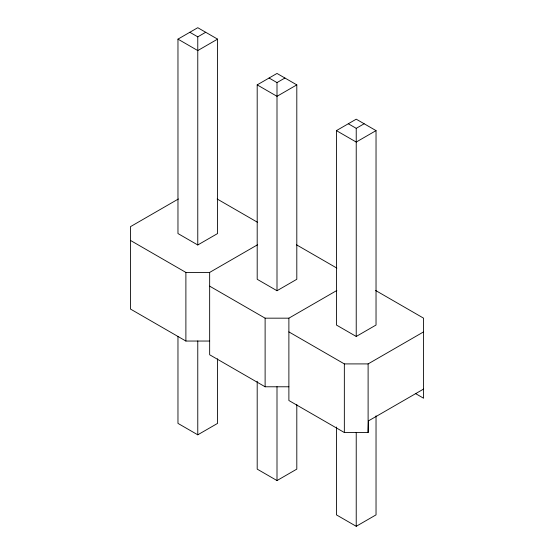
<?xml version="1.0" encoding="UTF-8"?>
<svg xmlns="http://www.w3.org/2000/svg" width="554" height="554" viewBox="0 0 554 554"><rect width="100%" height="100%" fill="white"/><g stroke="black" fill="none" stroke-linecap="round" stroke-linejoin="round"><path stroke-width="0.83" d="M177.966 39.133L197.771 27.7L217.577 39.133L217.577 233.546L197.771 244.979L177.966 233.546L177.966 39.133L197.771 50.573L217.577 39.133M189.849 32.277L197.771 36.848L205.693 32.277M257.195 84.88L277 73.44L296.805 84.88L296.805 279.285L277 290.725L257.195 279.285L257.195 84.88L277 96.313L296.805 84.88M269.078 78.017L277 82.594L284.922 78.017M178.395 198.99L130.425 226.683L130.425 309.021L185.888 341.042L209.654 341.042M336.423 130.619L356.229 119.186L376.034 130.619L376.034 325.032L356.229 336.465L336.423 325.032L336.423 130.619L356.229 142.059L376.034 130.619M348.307 123.757L356.229 128.334L364.151 123.757M130.425 240.408L185.888 272.423L209.654 272.423L257.624 244.729M209.654 286.148L265.117 318.169L288.883 318.169L336.853 290.476M177.966 336.375L177.966 423.381L197.771 434.814L217.577 423.381L217.577 358.777M288.883 331.894L344.346 363.909L368.112 363.909L423.575 331.894M423.575 389.067L368.438 420.901L368.112 432.529L344.346 432.529L288.883 400.507L288.883 318.169M257.195 381.256L257.195 469.12L277 480.56L296.805 469.12L296.805 404.517M336.423 427.002L336.423 514.867L356.229 526.3L376.034 514.867L376.034 415.805M209.654 272.423L209.654 354.761L265.117 386.782L288.883 386.782M217.147 198.99L257.624 222.355M296.376 244.729L336.853 268.101M375.605 290.476L423.575 318.169L423.575 398.222L415.375 393.485M368.112 363.909L368.112 432.529M356.229 128.334L356.229 336.465M356.229 432.411L356.229 526.3M344.346 363.909L344.346 432.529M277 82.594L277 290.725M277 386.664L277 480.56M265.117 318.169L265.117 386.782M197.771 36.848L197.771 244.979M197.771 340.925L197.771 434.814M185.888 272.423L185.888 341.042"/></g></svg>
